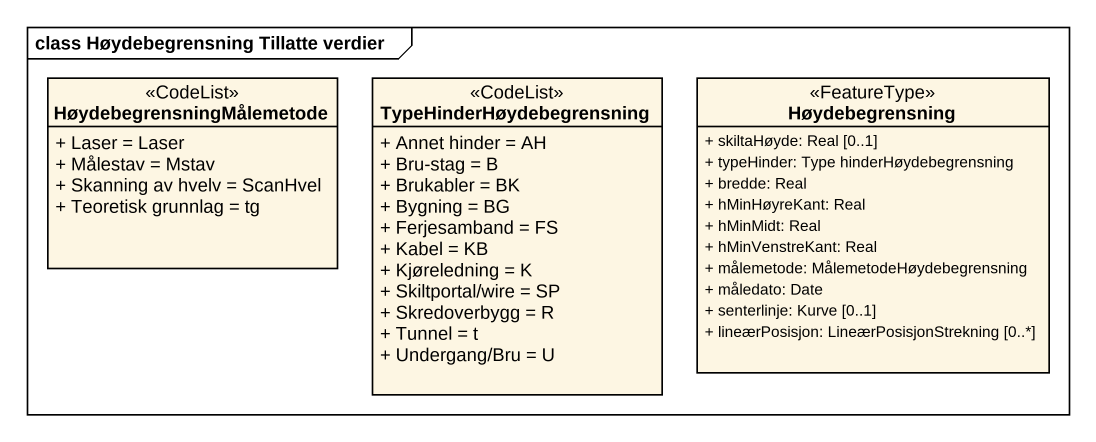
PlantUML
@startuml
mainframe class Høydebegrensning Tillatte verdier
hide circle
hide empty members
skinparam classAttributeIconSize 0
class HøydebegrensningMålemetode <<CodeList>> {
  + Laser = Laser
  + Målestav = Mstav
  + Skanning av hvelv = ScanHvel
  + Teoretisk grunnlag = tg
}
class TypeHinderHøydebegrensning <<CodeList>> {
  + Annet hinder = AH
  + Bru-stag = B
  + Brukabler = BK
  + Bygning = BG
  + Ferjesamband = FS
  + Kabel = KB
  + Kjøreledning = K
  + Skiltportal/wire = SP
  + Skredoverbygg = R
  + Tunnel = t
  + Undergang/Bru = U
}
class Høydebegrensning <<FeatureType>> {
  + skiltaHøyde: Real [0..1]
  + typeHinder: Type hinderHøydebegrensning
  + bredde: Real
  + hMinHøyreKant: Real
  + hMinMidt: Real
  + hMinVenstreKant: Real
  + målemetode: MålemetodeHøydebegrensning
  + måledato: Date
  + senterlinje: Kurve [0..1]
  + lineærPosisjon: LineærPosisjonStrekning [0..*]
}
@enduml
